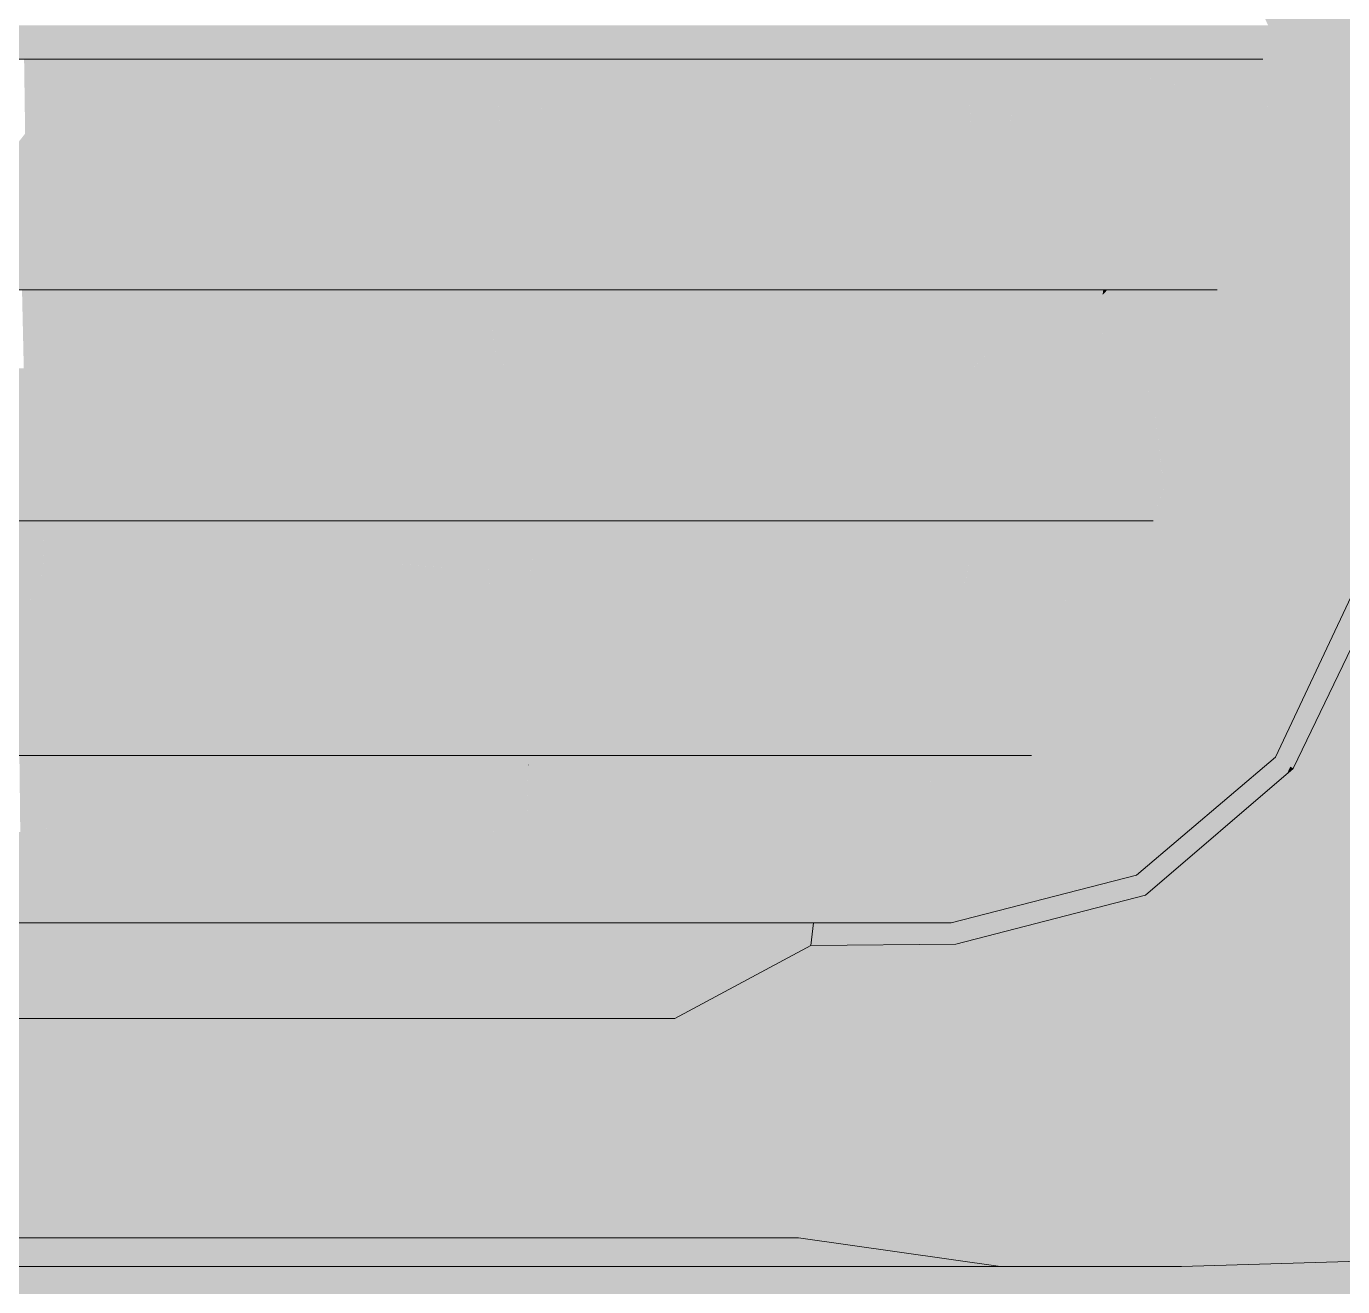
# Model space of a CAD drawing. Header units: millimetres. Extents: x 365175 to 2667127, y -330297 to -162108.
# Drawn here: x 1651208.9 to 1651566.6, y -326842.9 to -326500.4 of the extents above; entities that cross this region are included whole.
import ezdxf

# ---------------------------------------------------------------- set-up
doc = ezdxf.new("R2010")
doc.units = ezdxf.units.MM
doc.header["$MEASUREMENT"] = 0
doc.layers.add('Cars', color=7, linetype='Continuous')

# ---------------------------------------------------------------- blocks, each defined once
blk = doc.blocks.new('Élément de coupe_76_1', base_point=(1275690.65, -327096.82))
at = {"layer": 'Cars', "linetype": 'Continuous', "lineweight": 0, "true_color": 0x000000}
for points in [[(1651527.25, -326394.58), (1651543.63, -326409.05), (1651555.28, -326434.24), (1651553.77, -326443.41), (1651533.45, -326443.41), (1651542.29, -326491.28), (1651546.38, -326500.12), (1651545.22, -326507.14), (1651548.06, -326522.48), (1651565.8, -326388.18), (1651528.31, -326388.18)], [(1651562.05, -326522.48), (1651565.8, -326388.18), (1651548.06, -326522.48)], [(1651585.09, -326522.48), (1651579.85, -326388.18), (1651562.05, -326522.48)], [(1651562.05, -326522.48), (1651579.85, -326388.18), (1651565.8, -326388.18)], [(1651001.32, -326500.12), (1651001.41, -326500.63), (1651273.85, -326509.29), (1651273.85, -326500.12)], [(1651273.85, -326509.29), (1651001.41, -326500.63), (1651002.49, -326507.14), (1651002.79, -326509.29)], [(1651273.85, -326500.12), (1651273.85, -326509.29), (1651546.3, -326500.63), (1651546.38, -326500.12)], [(1651273.85, -326509.29), (1651544.92, -326509.29), (1651545.22, -326507.14), (1651546.3, -326500.63)], [(1651511.03, -326509.29), (1651510.42, -326513.71), (1651548.06, -326522.48), (1651545.22, -326507.14), (1651544.92, -326509.29)], [(1651209.49, -326509.29), (1651208.3, -326509.29), (1651208.58, -326529.53), (1651209.91, -326527.83)], [(1651209.49, -326509.29), (1651208.3, -326509.29), (1651208.54, -326526.83), (1651209.68, -326528.13), (1651209.91, -326527.83)], [(1651210.25, -326509.29), (1651209.49, -326509.29), (1651209.91, -326527.83), (1651210.51, -326522.64)], [(1651210.25, -326509.29), (1651209.49, -326509.29), (1651209.91, -326527.83), (1651210.51, -326522.64)], [(1651210.25, -326509.29), (1651210.51, -326522.64), (1651210.84, -326519.74), (1651210.61, -326509.29)], [(1651210.25, -326509.29), (1651210.51, -326522.64), (1651210.84, -326519.74), (1651210.61, -326509.29)], [(1651210.61, -326509.29), (1651210.84, -326519.74), (1651273.85, -326519.74), (1651273.85, -326509.29)], [(1651210.61, -326509.29), (1651210.84, -326519.74), (1651273.85, -326519.74), (1651273.85, -326509.29)], [(1651273.85, -326509.29), (1651273.85, -326519.74), (1651336.86, -326519.74), (1651337.1, -326509.29)], [(1651273.85, -326509.29), (1651273.85, -326519.74), (1651336.86, -326519.74), (1651337.1, -326509.29)], [(1651336.86, -326519.74), (1651337.2, -326522.64), (1651337.46, -326509.29), (1651337.1, -326509.29)], [(1651336.86, -326519.74), (1651337.2, -326522.64), (1651337.46, -326509.29), (1651337.1, -326509.29)], [(1651337.46, -326509.29), (1651337.2, -326522.64), (1651337.8, -326527.83), (1651338.22, -326509.29)], [(1651337.46, -326509.29), (1651337.2, -326522.64), (1651337.8, -326527.83), (1651338.22, -326509.29)], [(1651338.22, -326509.29), (1651337.8, -326527.83), (1651339.13, -326529.53), (1651339.4, -326509.29)], [(1651338.22, -326509.29), (1651337.8, -326527.83), (1651338.03, -326528.13), (1651339.16, -326526.83), (1651339.4, -326509.29)], [(1651339.4, -326509.29), (1651339.13, -326529.53), (1651340.89, -326531.78), (1651341.4, -326509.29)], [(1651339.4, -326509.29), (1651339.16, -326526.83), (1651341.05, -326524.66), (1651341.4, -326509.29)], [(1651340.89, -326531.78), (1651342.61, -326531.78), (1651342.86, -326509.29), (1651341.4, -326509.29)], [(1651341.05, -326524.66), (1651342.69, -326524.66), (1651342.86, -326509.29), (1651341.4, -326509.29)], [(1651342.86, -326509.29), (1651342.61, -326531.78), (1651344.82, -326531.78), (1651345.33, -326509.29)], [(1651342.86, -326509.29), (1651342.69, -326524.66), (1651344.99, -326524.66), (1651345.33, -326509.29)], [(1651345.33, -326509.29), (1651344.82, -326531.78), (1651346.23, -326530.08), (1651346.52, -326509.29)], [(1651345.33, -326509.29), (1651344.99, -326524.66), (1651346.29, -326526.23), (1651346.52, -326509.29)], [(1651346.23, -326530.08), (1651348.1, -326527.83), (1651348.52, -326509.29), (1651346.52, -326509.29)], [(1651346.29, -326526.23), (1651347.85, -326528.13), (1651348.1, -326527.83), (1651348.52, -326509.29), (1651346.52, -326509.29)], [(1651348.1, -326527.83), (1651348.68, -326524.19), (1651348.97, -326509.29), (1651348.52, -326509.29)], [(1651348.1, -326527.83), (1651348.68, -326524.19), (1651348.97, -326509.29), (1651348.52, -326509.29)], [(1651348.97, -326509.29), (1651348.68, -326524.19), (1651349.4, -326519.74), (1651349.63, -326509.29)], [(1651348.97, -326509.29), (1651348.68, -326524.19), (1651349.4, -326519.74), (1651349.63, -326509.29)], [(1651349.63, -326509.29), (1651349.4, -326519.74), (1651431.33, -326519.74), (1651439.46, -326509.29)], [(1651349.63, -326509.29), (1651349.4, -326519.74), (1651431.33, -326519.74), (1651439.46, -326509.29)], [(1651439.46, -326509.29), (1651431.33, -326519.74), (1651465.23, -326519.74), (1651466.25, -326509.29)], [(1651439.46, -326509.29), (1651431.33, -326519.74), (1651465.23, -326519.74), (1651466.25, -326509.29)], [(1651466.25, -326509.29), (1651465.23, -326519.74), (1651465.35, -326522.64), (1651466.6, -326509.29)], [(1651466.25, -326509.29), (1651465.23, -326519.74), (1651465.35, -326522.64), (1651466.6, -326509.29)], [(1651465.35, -326522.64), (1651465.56, -326527.83), (1651467.36, -326509.29), (1651466.6, -326509.29)], [(1651465.35, -326522.64), (1651465.56, -326527.83), (1651467.36, -326509.29), (1651466.6, -326509.29)], [(1651467.36, -326509.29), (1651465.56, -326527.83), (1651466.76, -326529.53), (1651468.55, -326509.29)], [(1651465.56, -326527.83), (1651465.77, -326528.13), (1651467, -326526.83), (1651468.55, -326509.29), (1651467.36, -326509.29)], [(1651468.55, -326509.29), (1651466.76, -326529.53), (1651468.36, -326531.78), (1651470.55, -326509.29)], [(1651467, -326526.83), (1651469.05, -326524.66), (1651470.55, -326509.29), (1651468.55, -326509.29)], [(1651470.55, -326509.29), (1651468.36, -326531.78), (1651470.07, -326531.78), (1651472.01, -326509.29)], [(1651469.05, -326524.66), (1651470.68, -326524.66), (1651472.01, -326509.29), (1651470.55, -326509.29)], [(1651470.07, -326531.78), (1651472.29, -326531.78), (1651474.48, -326509.29), (1651472.01, -326509.29)], [(1651470.68, -326524.66), (1651472.98, -326524.66), (1651474.48, -326509.29), (1651472.01, -326509.29)], [(1651472.29, -326531.78), (1651473.83, -326530.08), (1651475.66, -326509.29), (1651474.48, -326509.29)], [(1651472.98, -326524.66), (1651474.17, -326526.23), (1651475.66, -326509.29), (1651474.48, -326509.29)], [(1651473.83, -326530.08), (1651475.86, -326527.83), (1651477.66, -326509.29), (1651475.66, -326509.29)], [(1651474.17, -326526.23), (1651475.59, -326528.13), (1651475.86, -326527.83), (1651477.66, -326509.29), (1651475.66, -326509.29)], [(1651475.86, -326527.83), (1651476.71, -326524.19), (1651478.11, -326509.29), (1651477.66, -326509.29)], [(1651475.86, -326527.83), (1651476.71, -326524.19), (1651478.11, -326509.29), (1651477.66, -326509.29)], [(1651476.71, -326524.19), (1651477.76, -326519.74), (1651478.78, -326509.29), (1651478.11, -326509.29)], [(1651476.71, -326524.19), (1651477.76, -326519.74), (1651478.78, -326509.29), (1651478.11, -326509.29)], [(1651478.78, -326509.29), (1651477.76, -326519.74), (1651509.5, -326519.74), (1651510.42, -326513.71), (1651511.03, -326509.29)], [(1651478.78, -326509.29), (1651477.76, -326519.74), (1651509.5, -326519.74), (1651510.42, -326513.71), (1651511.03, -326509.29)], [(1651511.03, -326509.29), (1651510.42, -326513.71), (1651531.75, -326518.68), (1651544.92, -326509.29)], [(1651510.41, -326513.71), (1651509.5, -326519.74), (1651528.38, -326537.66), (1651530.23, -326541.94), (1651548.06, -326522.48)], [(1651510.41, -326513.71), (1651509.5, -326519.74), (1651518.34, -326528.13), (1651531.75, -326518.68)], [(1651082.48, -326519.74), (1651082.31, -326523.81), (1651273.85, -326537.66), (1651273.85, -326519.74), (1651210.84, -326519.74), (1651209.91, -326527.83), (1651206.82, -326531.78), (1651202.88, -326531.78), (1651199.61, -326527.83), (1651198.31, -326519.74), (1651116.38, -326519.74)], [(1651209.91, -326527.83), (1651209.68, -326528.13), (1651273.85, -326528.13), (1651273.85, -326519.74), (1651210.84, -326519.74)], [(1651336.86, -326519.74), (1651273.85, -326519.74), (1651273.85, -326537.66), (1651465.39, -326523.81), (1651465.23, -326519.74), (1651431.33, -326519.74), (1651349.4, -326519.74), (1651348.1, -326527.83), (1651344.82, -326531.78), (1651340.89, -326531.78), (1651337.8, -326527.83)], [(1651273.85, -326528.13), (1651338.03, -326528.13), (1651337.8, -326527.83), (1651336.86, -326519.74), (1651273.85, -326519.74)], [(1651348.1, -326527.83), (1651347.85, -326528.13), (1651405.66, -326528.13), (1651465.39, -326523.81), (1651465.23, -326519.74), (1651431.33, -326519.74), (1651349.4, -326519.74)], [(1651477.76, -326519.74), (1651477, -326522.97), (1651510.37, -326520.56), (1651509.5, -326519.74)], [(1651477.76, -326519.74), (1651477, -326522.97), (1651510.37, -326520.56), (1651509.5, -326519.74)], [(1651037.34, -326520.56), (1651019.33, -326537.66), (1651273.85, -326537.66), (1651082.31, -326523.81), (1651082.15, -326527.83), (1651079.35, -326531.78), (1651075.42, -326531.78), (1651071.85, -326527.83), (1651070.71, -326522.97)], [(1651465.39, -326523.81), (1651273.85, -326537.66), (1651528.38, -326537.66), (1651510.37, -326520.56), (1651477, -326522.97), (1651475.86, -326527.83), (1651472.29, -326531.78), (1651468.36, -326531.78), (1651465.56, -326527.83)], [(1651475.59, -326528.13), (1651518.34, -326528.13), (1651510.37, -326520.56), (1651477, -326522.97), (1651475.86, -326527.83)], [(1651499.43, -326580.67), (1651533.29, -326590.6), (1651548.06, -326522.48), (1651530.23, -326541.94), (1651534.99, -326562.85), (1651532.54, -326572.02), (1651502.66, -326572.02), (1651501.36, -326573.44)], [(1651547.79, -326591.27), (1651548.06, -326522.48), (1651533.29, -326590.6)], [(1651562.05, -326522.48), (1651548.06, -326522.48), (1651547.79, -326591.27)], [(1651571.66, -326592.39), (1651562.05, -326522.48), (1651547.79, -326591.27)], [(1651562.05, -326522.48), (1651571.66, -326592.39), (1651585.09, -326522.48)], [(1651405.66, -326528.13), (1651465.77, -326528.13), (1651465.56, -326527.83), (1651465.39, -326523.81)], [(1651013.27, -326560.41), (1651012.72, -326562.85), (1651273.85, -326562.85), (1651273.85, -326537.66)], [(1651013.27, -326560.41), (1651273.85, -326537.66), (1651019.33, -326537.66), (1651017.48, -326541.94)], [(1651528.38, -326537.66), (1651273.85, -326537.66), (1651534.44, -326560.41), (1651530.23, -326541.94)], [(1651273.85, -326537.66), (1651273.85, -326562.85), (1651534.99, -326562.85), (1651534.44, -326560.41)], [(1651012.72, -326562.85), (1651012.95, -326563.72), (1651273.85, -326572.02), (1651273.85, -326562.85)], [(1651273.85, -326572.02), (1651012.95, -326563.72), (1651015.17, -326572.02)], [(1651273.85, -326562.85), (1651273.85, -326572.02), (1651534.76, -326563.72), (1651534.99, -326562.85)], [(1651534.76, -326563.72), (1651273.85, -326572.02), (1651532.54, -326572.02)], [(1651207.73, -326572.02), (1651208.21, -326593.34), (1651209.43, -326591.79), (1651209.16, -326572.02)], [(1651209.16, -326572.02), (1651207.73, -326572.02), (1651208.12, -326589.21), (1651209.41, -326590.7)], [(1651210.91, -326572.02), (1651209.16, -326572.02), (1651209.43, -326591.79), (1651211.3, -326589.39)], [(1651210.91, -326572.02), (1651209.16, -326572.02), (1651209.41, -326590.7), (1651209.87, -326591.22), (1651211.3, -326589.39)], [(1651210.91, -326572.02), (1651211.3, -326589.39), (1651211.72, -326585.78), (1651211.46, -326572.02)], [(1651210.91, -326572.02), (1651211.3, -326589.39), (1651211.72, -326585.78), (1651211.46, -326572.02)], [(1651212.03, -326572.02), (1651211.46, -326572.02), (1651211.72, -326585.78), (1651212.24, -326581.3)], [(1651212.03, -326572.02), (1651211.46, -326572.02), (1651211.72, -326585.78), (1651212.24, -326581.3)], [(1651273.85, -326572.02), (1651212.03, -326572.02), (1651212.24, -326581.3), (1651273.85, -326581.31)], [(1651273.85, -326572.02), (1651212.03, -326572.02), (1651212.24, -326581.3), (1651273.85, -326581.31)], [(1651335.68, -326572.02), (1651273.85, -326572.02), (1651273.85, -326581.3), (1651335.47, -326581.3)], [(1651335.68, -326572.02), (1651273.85, -326572.02), (1651273.85, -326581.3), (1651335.47, -326581.3)], [(1651335.47, -326581.3), (1651335.99, -326585.77), (1651336.25, -326572.02), (1651335.68, -326572.02)], [(1651335.47, -326581.3), (1651335.99, -326585.77), (1651336.25, -326572.02), (1651335.68, -326572.02)], [(1651336.25, -326572.02), (1651335.99, -326585.77), (1651336.4, -326589.39), (1651336.8, -326572.02)], [(1651336.25, -326572.02), (1651335.99, -326585.77), (1651336.4, -326589.39), (1651336.8, -326572.02)], [(1651336.8, -326572.02), (1651336.4, -326589.39), (1651338.28, -326591.78), (1651338.55, -326572.02)], [(1651336.8, -326572.02), (1651336.4, -326589.39), (1651337.84, -326591.22), (1651338.29, -326590.7), (1651338.55, -326572.02)], [(1651338.55, -326572.02), (1651338.28, -326591.78), (1651339.5, -326593.34), (1651339.98, -326572.02)], [(1651338.29, -326590.7), (1651339.59, -326589.21), (1651339.98, -326572.02), (1651338.55, -326572.02)], [(1651339.5, -326593.34), (1651341.9, -326593.34), (1651342.14, -326572.02), (1651339.98, -326572.02)], [(1651339.59, -326589.21), (1651341.94, -326589.21), (1651342.14, -326572.02), (1651339.98, -326572.02)], [(1651341.9, -326593.34), (1651343.43, -326593.34), (1651343.91, -326572.02), (1651342.14, -326572.02)], [(1651341.94, -326589.21), (1651343.52, -326589.21), (1651343.91, -326572.02), (1651342.14, -326572.02)], [(1651343.43, -326593.34), (1651345.4, -326590.96), (1651345.66, -326572.02), (1651343.91, -326572.02)], [(1651343.52, -326589.21), (1651345.19, -326591.22), (1651345.4, -326590.96), (1651345.66, -326572.02), (1651343.91, -326572.02)], [(1651345.66, -326572.02), (1651345.4, -326590.96), (1651346.7, -326589.39), (1651347.1, -326572.02)], [(1651345.66, -326572.02), (1651345.4, -326590.96), (1651346.7, -326589.39), (1651347.1, -326572.02)], [(1651346.7, -326589.39), (1651347.53, -326584.25), (1651347.76, -326572.02), (1651347.1, -326572.02)], [(1651346.7, -326589.39), (1651347.53, -326584.25), (1651347.76, -326572.02), (1651347.1, -326572.02)], [(1651347.53, -326584.25), (1651348, -326581.3), (1651348.21, -326572.02), (1651347.76, -326572.02)], [(1651347.53, -326584.25), (1651348, -326581.3), (1651348.21, -326572.02), (1651347.76, -326572.02)], [(1651348.21, -326572.02), (1651348, -326581.3), (1651383.38, -326581.3), (1651390.6, -326572.02)], [(1651348.21, -326572.02), (1651348, -326581.3), (1651383.38, -326581.3), (1651390.6, -326572.02)], [(1651383.38, -326581.3), (1651459.23, -326581.3), (1651460.13, -326572.02), (1651390.6, -326572.02)], [(1651383.38, -326581.3), (1651459.23, -326581.3), (1651460.13, -326572.02), (1651390.6, -326572.02)], [(1651460.13, -326572.02), (1651459.23, -326581.3), (1651459.41, -326585.77), (1651460.71, -326572.02)], [(1651460.13, -326572.02), (1651459.23, -326581.3), (1651459.41, -326585.77), (1651460.71, -326572.02)], [(1651460.71, -326572.02), (1651459.41, -326585.77), (1651459.56, -326589.39), (1651461.25, -326572.02)], [(1651460.71, -326572.02), (1651459.41, -326585.77), (1651459.56, -326589.39), (1651461.25, -326572.02)], [(1651461.25, -326572.02), (1651459.56, -326589.39), (1651461.26, -326591.78), (1651463, -326572.02)], [(1651461.25, -326572.02), (1651459.56, -326589.39), (1651460.86, -326591.22), (1651461.35, -326590.7), (1651463, -326572.02)], [(1651461.26, -326591.78), (1651462.36, -326593.34), (1651464.43, -326572.02), (1651463, -326572.02)], [(1651463, -326572.02), (1651461.35, -326590.7), (1651462.76, -326589.21), (1651464.43, -326572.02)], [(1651462.36, -326593.34), (1651464.76, -326593.34), (1651466.6, -326572.02), (1651464.43, -326572.02)], [(1651464.43, -326572.02), (1651462.76, -326589.21), (1651465.11, -326589.21), (1651466.6, -326572.02)], [(1651466.6, -326572.02), (1651464.76, -326593.34), (1651466.29, -326593.34), (1651468.37, -326572.02)], [(1651466.6, -326572.02), (1651465.11, -326589.21), (1651466.69, -326589.21), (1651468.37, -326572.02)], [(1651468.37, -326572.02), (1651466.29, -326593.34), (1651468.44, -326590.95), (1651470.12, -326572.02)], [(1651466.69, -326589.21), (1651468.2, -326591.22), (1651468.44, -326590.95), (1651470.12, -326572.02), (1651468.37, -326572.02)], [(1651470.12, -326572.02), (1651468.44, -326590.95), (1651469.86, -326589.39), (1651471.55, -326572.02)], [(1651470.12, -326572.02), (1651468.44, -326590.95), (1651469.86, -326589.39), (1651471.55, -326572.02)], [(1651471.55, -326572.02), (1651469.86, -326589.39), (1651471.07, -326584.25), (1651472.22, -326572.02)], [(1651471.55, -326572.02), (1651469.86, -326589.39), (1651471.07, -326584.25), (1651472.22, -326572.02)], [(1651471.07, -326584.25), (1651471.76, -326581.3), (1651472.67, -326572.02), (1651472.22, -326572.02)], [(1651471.07, -326584.25), (1651471.76, -326581.3), (1651472.67, -326572.02), (1651472.22, -326572.02)], [(1651471.76, -326581.3), (1651499.3, -326581.29), (1651499.43, -326580.67), (1651501.36, -326573.44), (1651501.58, -326572.02), (1651472.67, -326572.02)], [(1651471.76, -326581.3), (1651499.3, -326581.29), (1651499.43, -326580.67), (1651501.36, -326573.44), (1651501.58, -326572.02), (1651472.67, -326572.02)], [(1651499.43, -326580.67), (1651514.85, -326585.19), (1651532.54, -326572.02), (1651502.66, -326572.02), (1651501.36, -326573.44)], [(1651501.58, -326572.02), (1651501.36, -326573.44), (1651502.66, -326572.02)], [(1651501.58, -326572.02), (1651501.36, -326573.44), (1651502.66, -326572.02)], [(1651033.17, -326600.36), (1651033.17, -326600.38), (1651273.85, -326600.38), (1651088.25, -326586.96), (1651088.15, -326589.39), (1651086.45, -326591.78), (1651085.35, -326593.34), (1651081.42, -326593.34), (1651077.85, -326589.39), (1651077.08, -326586.15), (1651046.3, -326583.92), (1651043, -326588.06)], [(1651088.48, -326581.3), (1651088.25, -326586.96), (1651273.85, -326600.38), (1651273.85, -326581.31), (1651212.24, -326581.3), (1651211.3, -326589.39), (1651208.21, -326593.34), (1651204.28, -326593.34), (1651201, -326589.39), (1651199.7, -326581.3), (1651164.33, -326581.3)], [(1651211.3, -326589.39), (1651209.87, -326591.22), (1651273.85, -326591.22), (1651273.85, -326581.31), (1651212.24, -326581.3)], [(1651273.85, -326581.3), (1651273.85, -326600.38), (1651459.46, -326586.96), (1651459.23, -326581.3), (1651383.38, -326581.3), (1651348, -326581.3), (1651346.7, -326589.39), (1651343.43, -326593.34), (1651339.5, -326593.34), (1651336.4, -326589.39), (1651335.47, -326581.3)], [(1651273.85, -326581.3), (1651273.85, -326591.22), (1651337.84, -326591.22), (1651336.4, -326589.39), (1651335.47, -326581.3)], [(1651273.85, -326600.38), (1651467.27, -326600.38), (1651514.54, -326600.37), (1651501.4, -326583.92), (1651470.62, -326586.15), (1651469.86, -326589.39), (1651466.29, -326593.34), (1651462.36, -326593.34), (1651459.56, -326589.39), (1651459.46, -326586.96)], [(1651346.7, -326589.39), (1651345.19, -326591.22), (1651400.45, -326591.22), (1651459.46, -326586.96), (1651459.23, -326581.3), (1651383.38, -326581.3), (1651348, -326581.3)], [(1651400.45, -326591.22), (1651460.86, -326591.22), (1651462.36, -326593.34), (1651466.29, -326593.34), (1651468.21, -326591.22), (1651507.23, -326591.22), (1651501.4, -326583.92), (1651470.62, -326586.15), (1651469.86, -326589.39), (1651466.29, -326593.34), (1651462.36, -326593.34), (1651459.56, -326589.39), (1651459.46, -326586.96)], [(1651471.76, -326581.3), (1651470.62, -326586.15), (1651501.4, -326583.92), (1651499.3, -326581.29)], [(1651471.76, -326581.3), (1651470.62, -326586.15), (1651501.4, -326583.92), (1651499.3, -326581.29)], [(1651499.3, -326581.29), (1651514.54, -326600.37), (1651515.34, -326603.22), (1651533.29, -326590.6), (1651499.43, -326580.67)], [(1651499.3, -326581.29), (1651507.23, -326591.22), (1651514.85, -326585.19), (1651499.43, -326580.67)], [(1651507.81, -326634.74), (1651517.75, -326640.08), (1651533.29, -326590.6), (1651515.34, -326603.22), (1651518.05, -326625.56), (1651515.11, -326634.74)], [(1651531.79, -326644.27), (1651533.29, -326590.6), (1651517.75, -326640.08)], [(1651547.79, -326591.27), (1651533.29, -326590.6), (1651531.79, -326644.27)], [(1651531.79, -326644.27), (1651554.89, -326651.16), (1651547.79, -326591.27)], [(1651554.89, -326651.16), (1651571.66, -326592.39), (1651547.79, -326591.27)], [(1651554.89, -326651.16), (1651568.92, -326655.34), (1651571.66, -326592.39)], [(1651030.13, -326621.65), (1651029.66, -326625.56), (1651273.85, -326625.56), (1651273.85, -326600.38)], [(1651032.37, -326603.22), (1651030.13, -326621.65), (1651273.85, -326600.38), (1651033.17, -326600.38)], [(1651514.54, -326600.37), (1651273.85, -326600.38), (1651517.57, -326621.65), (1651515.34, -326603.22)], [(1651273.88, -326600.37), (1651273.85, -326600.38), (1651467.27, -326600.38)], [(1651273.85, -326600.38), (1651273.85, -326625.56), (1651518.05, -326625.56), (1651517.57, -326621.65)], [(1651029.66, -326625.56), (1651030.11, -326626.98), (1651273.85, -326634.74), (1651273.85, -326625.56)], [(1651273.85, -326634.74), (1651030.11, -326626.98), (1651032.59, -326634.74)], [(1651273.85, -326625.56), (1651273.85, -326634.74), (1651517.59, -326626.98), (1651518.05, -326625.56)], [(1651517.59, -326626.98), (1651273.85, -326634.74), (1651515.11, -326634.74)], [(1651209.15, -326634.74), (1651206.29, -326634.74), (1651206.54, -326656.74), (1651209.65, -326656.74)], [(1651206.29, -326634.74), (1651206.5, -326653.02), (1651209.56, -326653.02), (1651209.15, -326634.74)], [(1651210.02, -326634.74), (1651209.15, -326634.74), (1651209.65, -326656.74), (1651210.3, -326655.9)], [(1651210.02, -326634.74), (1651209.15, -326634.74), (1651209.56, -326653.02), (1651210.28, -326653.84)], [(1651210.02, -326634.74), (1651210.3, -326655.9), (1651212.74, -326652.79), (1651212.33, -326634.74)], [(1651210.02, -326634.74), (1651210.28, -326653.84), (1651211.14, -326654.83), (1651212.74, -326652.79), (1651212.33, -326634.74)], [(1651212.33, -326634.74), (1651212.74, -326652.79), (1651212.97, -326650.79), (1651212.66, -326634.74)], [(1651212.33, -326634.74), (1651212.74, -326652.79), (1651212.97, -326650.79), (1651212.66, -326634.74)], [(1651212.66, -326634.74), (1651212.97, -326650.79), (1651213.67, -326644.7), (1651213.45, -326634.74)], [(1651212.66, -326634.74), (1651212.97, -326650.79), (1651213.67, -326644.7), (1651213.45, -326634.74)], [(1651213.45, -326634.74), (1651213.67, -326644.65), (1651213.71, -326644.7), (1651273.85, -326644.7), (1651273.85, -326634.74)], [(1651213.45, -326634.74), (1651213.67, -326644.65), (1651213.71, -326644.7), (1651273.85, -326644.7), (1651273.85, -326634.74)], [(1651273.85, -326634.74), (1651273.85, -326644.7), (1651289.92, -326644.7), (1651289.95, -326644.7), (1651333.99, -326644.7), (1651334.04, -326644.64), (1651334.26, -326634.74)], [(1651273.85, -326634.74), (1651273.85, -326644.7), (1651289.92, -326644.7), (1651289.95, -326644.7), (1651333.99, -326644.7), (1651334.04, -326644.64), (1651334.26, -326634.74)], [(1651334.26, -326634.74), (1651334.03, -326644.7), (1651334.74, -326650.79), (1651335.05, -326634.74)], [(1651334.26, -326634.74), (1651334.03, -326644.7), (1651334.74, -326650.79), (1651335.05, -326634.74)], [(1651334.74, -326650.79), (1651334.97, -326652.79), (1651335.38, -326634.74), (1651335.05, -326634.74)], [(1651334.74, -326650.79), (1651334.97, -326652.79), (1651335.38, -326634.74), (1651335.05, -326634.74)], [(1651334.97, -326652.79), (1651337.4, -326655.9), (1651337.69, -326634.74), (1651335.38, -326634.74)], [(1651334.97, -326652.79), (1651336.57, -326654.83), (1651337.43, -326653.84), (1651337.69, -326634.74), (1651335.38, -326634.74)], [(1651337.4, -326655.9), (1651338.06, -326656.74), (1651338.56, -326634.74), (1651337.69, -326634.74)], [(1651337.43, -326653.84), (1651338.15, -326653.02), (1651338.56, -326634.74), (1651337.69, -326634.74)], [(1651338.06, -326656.74), (1651341.17, -326656.74), (1651341.42, -326634.74), (1651338.56, -326634.74)], [(1651338.56, -326634.74), (1651338.15, -326653.02), (1651341.21, -326653.02), (1651341.42, -326634.74)], [(1651341.17, -326656.74), (1651341.99, -326656.74), (1651342.49, -326634.74), (1651341.42, -326634.74)], [(1651341.21, -326653.02), (1651342.08, -326653.02), (1651342.49, -326634.74), (1651341.42, -326634.74)], [(1651342.49, -326634.74), (1651341.99, -326656.74), (1651344.55, -326653.66), (1651344.81, -326634.74)], [(1651342.08, -326653.02), (1651343.57, -326654.83), (1651344.55, -326653.66), (1651344.81, -326634.74), (1651342.49, -326634.74)], [(1651344.55, -326653.66), (1651345.27, -326652.79), (1651345.68, -326634.74), (1651344.81, -326634.74)], [(1651344.55, -326653.66), (1651345.27, -326652.79), (1651345.68, -326634.74), (1651344.81, -326634.74)], [(1651345.68, -326634.74), (1651345.27, -326652.79), (1651346.34, -326646.11), (1651346.56, -326634.74)], [(1651345.68, -326634.74), (1651345.27, -326652.79), (1651346.34, -326646.11), (1651346.56, -326634.74)], [(1651346.34, -326646.11), (1651346.57, -326644.7), (1651346.79, -326634.74), (1651346.56, -326634.74)], [(1651346.34, -326646.11), (1651346.57, -326644.7), (1651346.79, -326634.74), (1651346.56, -326634.74)], [(1651346.57, -326644.7), (1651453.05, -326644.7), (1651454.02, -326634.74), (1651346.79, -326634.74)], [(1651346.57, -326644.7), (1651453.05, -326644.7), (1651454.02, -326634.74), (1651346.79, -326634.74)], [(1651453.05, -326644.7), (1651453.3, -326650.79), (1651454.81, -326634.74), (1651454.02, -326634.74)], [(1651453.05, -326644.7), (1651453.3, -326650.79), (1651454.81, -326634.74), (1651454.02, -326634.74)], [(1651453.3, -326650.79), (1651453.38, -326652.79), (1651455.14, -326634.74), (1651454.81, -326634.74)], [(1651453.3, -326650.79), (1651453.38, -326652.79), (1651455.14, -326634.74), (1651454.81, -326634.74)], [(1651455.14, -326634.74), (1651453.38, -326652.79), (1651455.58, -326655.9), (1651457.46, -326634.74)], [(1651455.14, -326634.74), (1651453.38, -326652.79), (1651454.83, -326654.83), (1651455.77, -326653.84), (1651457.46, -326634.74)], [(1651455.58, -326655.9), (1651456.18, -326656.74), (1651458.32, -326634.74), (1651457.46, -326634.74)], [(1651455.77, -326653.84), (1651456.54, -326653.02), (1651458.32, -326634.74), (1651457.46, -326634.74)], [(1651456.18, -326656.74), (1651459.29, -326656.74), (1651461.18, -326634.74), (1651458.32, -326634.74)], [(1651456.54, -326653.02), (1651459.61, -326653.02), (1651461.18, -326634.74), (1651458.32, -326634.74)], [(1651459.29, -326656.74), (1651460.11, -326656.74), (1651462.26, -326634.74), (1651461.18, -326634.74)], [(1651459.61, -326653.02), (1651460.48, -326653.02), (1651462.26, -326634.74), (1651461.18, -326634.74)], [(1651460.11, -326656.74), (1651462.9, -326653.66), (1651464.57, -326634.74), (1651462.26, -326634.74)], [(1651460.48, -326653.02), (1651461.84, -326654.83), (1651462.9, -326653.66), (1651464.57, -326634.74), (1651462.26, -326634.74)], [(1651464.57, -326634.74), (1651462.9, -326653.66), (1651463.68, -326652.79), (1651465.44, -326634.74)], [(1651464.57, -326634.74), (1651462.9, -326653.66), (1651463.68, -326652.79), (1651465.44, -326634.74)], [(1651463.68, -326652.79), (1651465.25, -326646.11), (1651466.32, -326634.74), (1651465.44, -326634.74)], [(1651463.68, -326652.79), (1651465.25, -326646.11), (1651466.32, -326634.74), (1651465.44, -326634.74)], [(1651465.25, -326646.11), (1651465.59, -326644.69), (1651466.56, -326634.74), (1651466.32, -326634.74)], [(1651465.25, -326646.11), (1651465.59, -326644.69), (1651466.56, -326634.74), (1651466.32, -326634.74)], [(1651466.56, -326634.74), (1651465.59, -326644.69), (1651484.83, -326644.69), (1651487.3, -326634.74)], [(1651466.56, -326634.74), (1651465.59, -326644.69), (1651484.83, -326644.69), (1651487.3, -326634.74)], [(1651484.83, -326644.69), (1651489.28, -326651.73), (1651517.75, -326640.08), (1651507.81, -326634.74), (1651487.3, -326634.74)], [(1651487.3, -326634.74), (1651484.83, -326644.69), (1651489.28, -326651.73), (1651500.1, -326647.3), (1651512.14, -326637.06), (1651507.81, -326634.74)], [(1651507.81, -326634.74), (1651512.14, -326637.06), (1651515.11, -326634.74)], [(1651517.75, -326640.08), (1651489.28, -326651.73), (1651494.56, -326664.16), (1651494.56, -326666.19), (1651505.01, -326672.76)], [(1651516.9, -326679.96), (1651517.75, -326640.08), (1651505.01, -326672.76)], [(1651531.79, -326644.27), (1651517.75, -326640.08), (1651516.9, -326679.96)], [(1651053.88, -326662.42), (1651053.15, -326664.16), (1651273.85, -326664.16), (1651273.85, -326644.7), (1651257.79, -326644.7), (1651213.23, -326648.57), (1651212.74, -326652.79), (1651209.65, -326656.74), (1651205.71, -326656.74), (1651202.44, -326652.79), (1651201.92, -326649.55)], [(1651212.74, -326652.79), (1651211.14, -326654.83), (1651273.85, -326654.83), (1651273.85, -326644.7), (1651257.79, -326644.7), (1651213.23, -326648.57)], [(1651213.67, -326644.7), (1651213.23, -326648.57), (1651257.79, -326644.7)], [(1651213.67, -326644.7), (1651213.23, -326648.57), (1651257.79, -326644.7)], [(1651213.67, -326644.64), (1651213.67, -326644.7), (1651213.71, -326644.7)], [(1651213.67, -326644.64), (1651213.67, -326644.7), (1651213.71, -326644.7)], [(1651273.85, -326644.7), (1651273.85, -326664.16), (1651494.56, -326664.16), (1651493.82, -326662.42), (1651345.79, -326649.55), (1651345.27, -326652.79), (1651341.99, -326656.74), (1651338.06, -326656.74), (1651334.97, -326652.79), (1651334.48, -326648.57), (1651289.92, -326644.7)], [(1651273.85, -326644.7), (1651273.85, -326654.83), (1651336.57, -326654.83), (1651334.97, -326652.79), (1651334.48, -326648.57), (1651289.92, -326644.7)], [(1651334.03, -326644.7), (1651289.95, -326644.7), (1651334.48, -326648.57)], [(1651334.03, -326644.7), (1651289.95, -326644.7), (1651334.48, -326648.57)], [(1651334.04, -326644.64), (1651333.99, -326644.7), (1651334.03, -326644.7)], [(1651334.04, -326644.64), (1651333.99, -326644.7), (1651334.03, -326644.7)], [(1651345.79, -326649.55), (1651493.82, -326662.42), (1651489.28, -326651.73), (1651484.83, -326644.69), (1651465.59, -326644.69), (1651463.68, -326652.79), (1651460.11, -326656.74), (1651456.18, -326656.74), (1651453.38, -326652.79), (1651453.05, -326644.7), (1651351.97, -326644.7), (1651346.57, -326644.7)], [(1651345.79, -326649.55), (1651406.53, -326654.83), (1651454.83, -326654.83), (1651453.38, -326652.79), (1651453.05, -326644.7), (1651351.97, -326644.7), (1651346.57, -326644.7)], [(1651461.84, -326654.83), (1651490.6, -326654.83), (1651489.28, -326651.73), (1651484.83, -326644.69), (1651465.59, -326644.69), (1651463.68, -326652.79)], [(1651516.9, -326679.96), (1651536.47, -326691.8), (1651531.79, -326644.27)], [(1651554.89, -326651.16), (1651531.79, -326644.27), (1651536.47, -326691.8)], [(1651490.6, -326654.83), (1651500.1, -326647.3), (1651489.28, -326651.73)], [(1651343.57, -326654.83), (1651406.53, -326654.83), (1651345.79, -326649.55), (1651345.27, -326652.79)], [(1651536.47, -326691.8), (1651548.37, -326698.99), (1651554.89, -326651.16)], [(1651548.37, -326698.99), (1651568.92, -326655.34), (1651554.89, -326651.16)], [(1651574.02, -326658.91), (1651568.92, -326655.34), (1651548.37, -326698.99)], [(1651553.17, -326702.05), (1651574.02, -326658.91), (1651548.37, -326698.99)], [(1651567.71, -326669.9), (1651552.41, -326701.57), (1651553.17, -326702.05), (1651574.02, -326658.91), (1651570.18, -326664.9), (1651570.67, -326664.74)], [(1651570.26, -326698.99), (1651574.02, -326658.91), (1651553.17, -326702.05)], [(1651053.15, -326664.16), (1651053.15, -326666.19), (1651057.69, -326686.85), (1651273.85, -326664.16)], [(1651273.85, -326664.16), (1651057.69, -326686.85), (1651058.24, -326689.35), (1651273.85, -326689.35)], [(1651494.56, -326664.16), (1651273.85, -326664.16), (1651490.02, -326686.85), (1651494.56, -326666.19)], [(1651273.85, -326664.16), (1651273.85, -326689.35), (1651489.47, -326689.35), (1651490.02, -326686.85)], [(1651489.47, -326689.35), (1651486.54, -326693.69), (1651487.66, -326698.99), (1651505.01, -326672.76), (1651494.56, -326666.19)], [(1651493.97, -326707.8), (1651505.01, -326672.76), (1651487.66, -326698.99)], [(1651493.97, -326707.8), (1651516.9, -326679.96), (1651505.01, -326672.76)], [(1651504.35, -326722.3), (1651516.9, -326679.96), (1651493.97, -326707.8)], [(1651504.35, -326722.3), (1651536.47, -326691.8), (1651516.9, -326679.96)], [(1651273.85, -326689.35), (1651058.24, -326689.35), (1651061.17, -326693.69), (1651062.66, -326696.91), (1651063.54, -326697.39)], [(1651063.54, -326697.39), (1651065.61, -326698.52), (1651273.85, -326698.52), (1651273.85, -326689.35)], [(1651489.47, -326689.35), (1651273.85, -326689.35), (1651484.17, -326697.39), (1651485.04, -326696.91), (1651486.54, -326693.69)], [(1651484.17, -326697.39), (1651273.85, -326689.35), (1651273.85, -326698.52), (1651482.09, -326698.52)], [(1651487.66, -326698.99), (1651486.54, -326693.69), (1651485.04, -326696.91)], [(1651510.65, -326731.1), (1651536.47, -326691.8), (1651504.35, -326722.3)], [(1651510.65, -326731.1), (1651548.37, -326698.99), (1651536.47, -326691.8)], [(1651207.02, -326698.52), (1651207.26, -326719.37), (1651211.06, -326719.39), (1651210.59, -326698.52)], [(1651210.59, -326698.52), (1651207.02, -326698.52), (1651207.24, -326717.17), (1651211.01, -326717.17)], [(1651210.89, -326698.52), (1651210.59, -326698.52), (1651211.06, -326719.39), (1651211.17, -326719.36)], [(1651210.59, -326698.52), (1651211.01, -326717.17), (1651211.14, -326717.32), (1651210.89, -326698.52)], [(1651210.89, -326698.52), (1651211.17, -326719.36), (1651214.23, -326718.65), (1651213.77, -326698.52)], [(1651210.89, -326698.52), (1651211.14, -326717.32), (1651212.62, -326719.02), (1651214.23, -326718.65), (1651213.77, -326698.52)], [(1651213.77, -326698.52), (1651214.23, -326718.65), (1651214.27, -326718.59), (1651213.89, -326698.52)], [(1651213.77, -326698.52), (1651214.23, -326718.65), (1651214.27, -326718.59), (1651213.89, -326698.52)], [(1651214.89, -326698.52), (1651213.89, -326698.52), (1651214.27, -326718.59), (1651215.31, -326717.12)], [(1651214.89, -326698.52), (1651213.89, -326698.52), (1651214.27, -326718.59), (1651215.31, -326717.12)], [(1651214.89, -326698.52), (1651215.31, -326717.12), (1651270.29, -326717.34), (1651255.64, -326698.52)], [(1651214.89, -326698.52), (1651215.31, -326717.12), (1651270.29, -326717.34), (1651255.64, -326698.52)], [(1651273.85, -326698.52), (1651255.64, -326698.52), (1651270.29, -326717.34), (1651273.85, -326717.35)], [(1651273.85, -326698.52), (1651255.64, -326698.52), (1651270.29, -326717.34), (1651273.85, -326717.35)], [(1651292.07, -326698.52), (1651273.85, -326698.52), (1651273.85, -326717.35), (1651277.41, -326717.34)], [(1651292.07, -326698.52), (1651273.85, -326698.52), (1651273.85, -326717.35), (1651277.41, -326717.34)], [(1651277.41, -326717.34), (1651332.39, -326717.12), (1651332.82, -326698.52), (1651292.07, -326698.52)], [(1651277.41, -326717.34), (1651332.39, -326717.12), (1651332.82, -326698.52), (1651292.07, -326698.52)], [(1651332.39, -326717.12), (1651333.44, -326718.59), (1651333.82, -326698.52), (1651332.82, -326698.52)], [(1651332.39, -326717.12), (1651333.44, -326718.59), (1651333.82, -326698.52), (1651332.82, -326698.52)], [(1651333.44, -326718.59), (1651333.48, -326718.65), (1651333.93, -326698.52), (1651333.82, -326698.52)], [(1651333.44, -326718.59), (1651333.48, -326718.65), (1651333.93, -326698.52), (1651333.82, -326698.52)], [(1651333.48, -326718.65), (1651336.54, -326719.36), (1651336.82, -326698.52), (1651333.93, -326698.52)], [(1651333.48, -326718.65), (1651335.08, -326719.02), (1651336.56, -326717.32), (1651336.82, -326698.52), (1651333.93, -326698.52)], [(1651336.82, -326698.52), (1651336.54, -326719.36), (1651336.64, -326719.39), (1651337.12, -326698.52)], [(1651336.56, -326717.32), (1651336.69, -326717.17), (1651337.12, -326698.52), (1651336.82, -326698.52)], [(1651337.12, -326698.52), (1651336.64, -326719.39), (1651340.44, -326719.37), (1651340.68, -326698.52)], [(1651336.69, -326717.17), (1651340.47, -326717.17), (1651340.68, -326698.52), (1651337.12, -326698.52)], [(1651340.44, -326719.37), (1651340.58, -326719.37), (1651341.05, -326698.52), (1651340.68, -326698.52)], [(1651340.47, -326717.17), (1651340.63, -326717.17), (1651341.05, -326698.52), (1651340.68, -326698.52)], [(1651340.58, -326719.37), (1651343.66, -326718.64), (1651343.94, -326698.52), (1651341.05, -326698.52)], [(1651341.05, -326698.52), (1651340.63, -326717.17), (1651342.13, -326719), (1651343.66, -326718.64), (1651343.94, -326698.52)], [(1651343.94, -326698.52), (1651343.66, -326718.64), (1651343.78, -326718.61), (1651344.23, -326698.52)], [(1651343.94, -326698.52), (1651343.66, -326718.64), (1651343.78, -326718.61), (1651344.23, -326698.52)], [(1651343.78, -326718.61), (1651344.93, -326717.07), (1651345.25, -326702.82), (1651345.33, -326698.52), (1651344.23, -326698.52)], [(1651343.78, -326718.61), (1651344.93, -326717.07), (1651345.25, -326702.82), (1651345.33, -326698.52), (1651344.23, -326698.52)], [(1651344.93, -326717.07), (1651376.24, -326716.94), (1651386.1, -326716.95), (1651386.63, -326716.9), (1651418.38, -326713.91), (1651421.61, -326713.66), (1651446.92, -326704.85), (1651447.2, -326704.8), (1651447.81, -326698.52), (1651345.35, -326698.52)], [(1651344.93, -326717.07), (1651376.24, -326716.94), (1651386.1, -326716.95), (1651386.63, -326716.9), (1651418.38, -326713.91), (1651421.61, -326713.66), (1651446.92, -326704.85), (1651447.2, -326704.8), (1651447.81, -326698.52), (1651345.35, -326698.52)], [(1651345.25, -326702.82), (1651345.35, -326698.52), (1651345.33, -326698.52)], [(1651345.25, -326702.82), (1651345.35, -326698.52), (1651345.33, -326698.52)], [(1651447.2, -326704.8), (1651448, -326707.17), (1651448.82, -326698.52), (1651447.81, -326698.52)], [(1651447.2, -326704.8), (1651448, -326707.17), (1651448.82, -326698.52), (1651447.81, -326698.52)], [(1651448, -326707.17), (1651448.07, -326707.36), (1651448.93, -326698.52), (1651448.82, -326698.52)], [(1651448, -326707.17), (1651448.07, -326707.36), (1651448.93, -326698.52), (1651448.82, -326698.52)], [(1651448.07, -326707.36), (1651450.97, -326708.08), (1651451.82, -326698.52), (1651448.93, -326698.52)], [(1651448.07, -326707.36), (1651450.97, -326708.08), (1651451.82, -326698.52), (1651448.93, -326698.52)], [(1651451.82, -326698.52), (1651450.97, -326708.08), (1651451.17, -326708.13), (1651452.11, -326698.52)], [(1651451.82, -326698.52), (1651450.97, -326708.08), (1651451.17, -326708.13), (1651452.11, -326698.52)], [(1651452.11, -326698.52), (1651451.17, -326708.13), (1651453.01, -326707.81), (1651455.1, -326705.23), (1651455.68, -326698.52)], [(1651452.11, -326698.52), (1651451.17, -326708.13), (1651453.01, -326707.81), (1651455.1, -326705.23), (1651455.68, -326698.52)], [(1651455.43, -326704.83), (1651453.01, -326707.81), (1651458.74, -326715.26), (1651462.64, -326698.52), (1651458.91, -326698.52)], [(1651454.71, -326710.02), (1651461.1, -326705.13), (1651462.64, -326698.52), (1651458.91, -326698.52), (1651455.43, -326704.83), (1651453.01, -326707.81)], [(1651455.68, -326698.52), (1651455.1, -326705.23), (1651455.43, -326704.83), (1651456.04, -326698.52)], [(1651455.68, -326698.52), (1651455.1, -326705.23), (1651455.43, -326704.83), (1651456.04, -326698.52)], [(1651455.43, -326704.83), (1651458.91, -326698.52), (1651456.04, -326698.52)], [(1651455.43, -326704.83), (1651458.91, -326698.52), (1651456.04, -326698.52)], [(1651458.74, -326715.26), (1651487.66, -326698.99), (1651485.04, -326696.91), (1651482.09, -326698.52), (1651462.64, -326698.52)], [(1651461.1, -326705.13), (1651482.09, -326698.52), (1651462.64, -326698.52)], [(1651459.16, -326723.16), (1651487.66, -326698.99), (1651458.74, -326715.26)], [(1651493.97, -326707.8), (1651487.66, -326698.99), (1651459.16, -326723.16)], [(1651513.04, -326736.53), (1651548.37, -326698.99), (1651510.65, -326731.1)], [(1651548.37, -326698.99), (1651510.65, -326731.1), (1651512.28, -326734.8), (1651524.34, -326724.53)], [(1651553.17, -326702.05), (1651548.37, -326698.99), (1651513.04, -326736.53)], [(1651553.91, -326733.8), (1651553.17, -326702.05), (1651513.04, -326736.53)], [(1651524.34, -326724.53), (1651542.88, -326708.56), (1651548.37, -326698.99)], [(1651552.41, -326701.57), (1651551.51, -326703.48), (1651553.17, -326702.05)], [(1651570.26, -326698.99), (1651553.17, -326702.05), (1651553.91, -326733.8)], [(1651553.91, -326733.8), (1651633.73, -326738.78), (1651570.26, -326698.99)], [(1651421.61, -326713.66), (1651422.79, -326721.87), (1651446.92, -326704.85)], [(1651422.01, -326716.43), (1651436.13, -326712.46), (1651446.92, -326704.85), (1651421.61, -326713.66)], [(1651446.92, -326704.85), (1651422.79, -326721.87), (1651458.74, -326715.26), (1651453.01, -326707.81), (1651451.17, -326708.13), (1651448.07, -326707.36), (1651447.2, -326704.8)], [(1651436.13, -326712.46), (1651454.71, -326710.02), (1651453.01, -326707.81), (1651451.17, -326708.13), (1651448.07, -326707.36), (1651447.2, -326704.8), (1651446.92, -326704.85)], [(1651459.84, -326736.15), (1651493.97, -326707.8), (1651459.16, -326723.16)], [(1651459.84, -326736.15), (1651504.35, -326722.3), (1651493.97, -326707.8)], [(1651387.54, -326724.79), (1651418.38, -326713.91), (1651386.1, -326716.95)], [(1651386.48, -326719), (1651408.88, -326717.26), (1651418.38, -326713.91), (1651386.1, -326716.95)], [(1651387.54, -326724.79), (1651422.79, -326721.87), (1651421.61, -326713.66), (1651418.38, -326713.91)], [(1651408.88, -326717.26), (1651422.01, -326716.43), (1651421.61, -326713.66), (1651418.38, -326713.91)], [(1651459.16, -326723.16), (1651458.74, -326715.26), (1651422.79, -326721.87)], [(1651160.17, -326724.79), (1651273.85, -326725.17), (1651171.46, -326716.94), (1651161.61, -326716.95)], [(1651171.46, -326716.94), (1651273.85, -326725.17), (1651273.85, -326717.35), (1651270.29, -326717.34), (1651215.31, -326717.12), (1651214.23, -326718.65), (1651211.06, -326719.39), (1651207.13, -326719.37), (1651203.93, -326718.61), (1651202.78, -326717.07)], [(1651214.23, -326718.65), (1651212.62, -326719.02), (1651273.85, -326719.23), (1651273.85, -326717.35), (1651270.29, -326717.34), (1651215.31, -326717.12)], [(1651376.24, -326716.94), (1651273.85, -326725.17), (1651387.54, -326724.79), (1651386.1, -326716.95)], [(1651332.39, -326717.12), (1651273.85, -326717.35), (1651273.85, -326725.17), (1651376.24, -326716.94), (1651344.93, -326717.07), (1651343.78, -326718.61), (1651340.58, -326719.37), (1651336.64, -326719.39), (1651333.48, -326718.65)], [(1651273.85, -326719.23), (1651335.08, -326719.02), (1651333.48, -326718.65), (1651332.39, -326717.12), (1651273.85, -326717.35)], [(1651343.78, -326718.61), (1651342.13, -326719), (1651351, -326718.97), (1651376.24, -326716.94), (1651344.93, -326717.07)], [(1651351, -326718.97), (1651386.48, -326719), (1651386.1, -326716.95), (1651376.24, -326716.94)], [(1651422.8, -326727.95), (1651422.79, -326721.87), (1651387.54, -326724.79)], [(1651422.8, -326727.95), (1651459.16, -326723.16), (1651422.79, -326721.87)], [(1651422.8, -326727.95), (1651459.84, -326736.15), (1651459.16, -326723.16)], [(1651460.26, -326744.05), (1651504.35, -326722.3), (1651459.84, -326736.15)], [(1651460.26, -326744.05), (1651510.65, -326731.1), (1651504.35, -326722.3)], [(1651273.85, -326725.17), (1651160.17, -326724.79), (1651160.16, -326730.07)], [(1651273.85, -326730.35), (1651273.85, -326725.17), (1651160.16, -326730.07)], [(1651387.54, -326724.79), (1651273.85, -326725.17), (1651387.55, -326730.07)], [(1651273.85, -326730.35), (1651387.55, -326730.07), (1651273.85, -326725.17)], [(1651422.8, -326727.95), (1651387.54, -326724.79), (1651387.55, -326730.07)], [(1651273.85, -326738.87), (1651160.16, -326730.07), (1651160.15, -326738.77)], [(1651273.85, -326738.87), (1651273.85, -326730.35), (1651160.16, -326730.07)], [(1651387.55, -326730.07), (1651273.85, -326730.35), (1651273.85, -326738.87)], [(1651387.55, -326730.07), (1651273.85, -326738.87), (1651387.56, -326738.77)], [(1651387.55, -326730.07), (1651422.81, -326737.97), (1651422.8, -326727.95)], [(1651422.81, -326737.97), (1651387.55, -326730.07), (1651387.56, -326738.77)], [(1651422.81, -326737.97), (1651459.84, -326736.15), (1651422.8, -326727.95)], [(1651461.48, -326749.79), (1651510.65, -326731.1), (1651460.26, -326744.05)], [(1651461.48, -326749.79), (1651510.65, -326731.1), (1651460.26, -326744.05)], [(1651513.04, -326736.53), (1651510.65, -326731.1), (1651461.48, -326749.79)], [(1651510.65, -326731.1), (1651461.48, -326749.79), (1651508.55, -326737.68), (1651512.28, -326734.8)], [(1651553.91, -326733.8), (1651513.04, -326736.53), (1651522.88, -326767.87)], [(1651522.88, -326767.87), (1651632.59, -326778.54), (1651553.91, -326733.8)], [(1651632.59, -326778.54), (1651633.73, -326738.78), (1651553.91, -326733.8)], [(1651387.56, -326744.05), (1651422.82, -326744.05), (1651422.81, -326737.97)], [(1651387.56, -326738.77), (1651387.56, -326744.05), (1651422.81, -326737.97)], [(1651422.81, -326737.97), (1651422.82, -326744.05), (1651459.84, -326736.15)], [(1651459.84, -326736.15), (1651422.82, -326744.05), (1651460.26, -326744.05)], [(1651473.66, -326783.81), (1651513.04, -326736.53), (1651461.48, -326749.79)], [(1651473.66, -326783.81), (1651522.88, -326767.87), (1651513.04, -326736.53)], [(1651273.85, -326744.05), (1651160.15, -326738.77), (1651160.14, -326744.05)], [(1651160.15, -326738.77), (1651273.85, -326744.05), (1651273.85, -326738.87)], [(1651273.85, -326744.05), (1651387.56, -326738.77), (1651273.85, -326738.87)], [(1651387.56, -326738.77), (1651273.85, -326744.05), (1651387.56, -326744.05)], [(1651124.88, -326744.05), (1651125.58, -326750.2), (1651140.96, -326758.42), (1651388.19, -326768.34), (1651422.13, -326750.2), (1651422.82, -326744.05)], [(1651124.88, -326744.05), (1651125.58, -326750.2), (1651140.96, -326758.42), (1651388.19, -326768.34), (1651422.13, -326750.2), (1651422.82, -326744.05)], [(1651461.48, -326749.79), (1651460.26, -326744.05), (1651422.13, -326750.2)], [(1651461.48, -326749.79), (1651460.26, -326744.05), (1651422.13, -326750.2)], [(1651422.13, -326750.2), (1651460.26, -326744.05), (1651422.82, -326744.05)], [(1651422.13, -326750.2), (1651460.26, -326744.05), (1651422.82, -326744.05)], [(1651418.79, -326786.84), (1651422.13, -326750.2), (1651385.1, -326769.99)], [(1651418.79, -326786.84), (1651461.48, -326749.79), (1651422.13, -326750.2)], [(1651473.66, -326783.81), (1651461.48, -326749.79), (1651418.79, -326786.84)], [(1651140.96, -326758.42), (1651162.61, -326769.99), (1651385.1, -326769.99), (1651388.19, -326768.34)], [(1651140.96, -326758.42), (1651162.61, -326769.99), (1651385.1, -326769.99), (1651388.19, -326768.34)], [(1651273.85, -326786.84), (1651273.85, -326769.99), (1651162.61, -326786.84)], [(1651273.85, -326769.99), (1651162.61, -326769.99), (1651162.61, -326786.84)], [(1651273.85, -326786.84), (1651385.1, -326786.84), (1651273.85, -326769.99)], [(1651385.1, -326769.99), (1651273.85, -326769.99), (1651385.1, -326786.84)], [(1651418.79, -326786.84), (1651385.1, -326769.99), (1651385.1, -326786.84)], [(1651522.88, -326792.01), (1651522.88, -326767.87), (1651473.66, -326783.81)], [(1651632.59, -326778.54), (1651522.88, -326767.87), (1651522.88, -326792.01)], [(1651632.63, -326793.52), (1651632.59, -326778.54), (1651522.88, -326792.01)], [(1651418.79, -326786.84), (1651473.66, -326799.69), (1651473.66, -326783.81)], [(1651522.88, -326799.87), (1651473.66, -326783.81), (1651473.66, -326799.69)], [(1651473.66, -326783.81), (1651522.88, -326799.87), (1651522.88, -326792.01)], [(1651162.61, -326786.84), (1651162.61, -326799.69), (1651273.85, -326786.84)], [(1651273.85, -326799.69), (1651273.85, -326786.84), (1651162.61, -326799.69)], [(1651385.1, -326786.84), (1651273.85, -326786.84), (1651385.1, -326799.69)], [(1651273.85, -326799.69), (1651385.1, -326799.69), (1651273.85, -326786.84)], [(1651385.1, -326786.84), (1651385.1, -326799.69), (1651418.79, -326786.84)], [(1651418.79, -326799.69), (1651418.79, -326786.84), (1651385.1, -326799.69)], [(1651418.79, -326799.69), (1651473.66, -326799.69), (1651418.79, -326786.84)], [(1651522.88, -326799.87), (1651632.63, -326793.52), (1651522.88, -326792.01)], [(1651632.63, -326801.83), (1651632.63, -326793.52), (1651522.88, -326799.87)], [(1651162.61, -326799.69), (1651273.85, -326817.62), (1651273.85, -326799.69)], [(1651162.61, -326817.62), (1651273.85, -326817.62), (1651162.61, -326799.69)], [(1651273.85, -326817.62), (1651385.1, -326799.69), (1651273.85, -326799.69)], [(1651385.1, -326799.69), (1651273.85, -326817.62), (1651385.1, -326817.62)], [(1651385.1, -326799.69), (1651385.1, -326817.62), (1651418.79, -326799.69)], [(1651385.1, -326817.62), (1651418.79, -326817.62), (1651418.79, -326799.69)], [(1651418.79, -326817.62), (1651473.66, -326817.62), (1651418.79, -326799.69)], [(1651418.79, -326799.69), (1651473.66, -326817.62), (1651473.66, -326799.69)], [(1651473.66, -326817.62), (1651522.88, -326799.87), (1651473.66, -326799.69)], [(1651522.88, -326817.62), (1651522.88, -326799.87), (1651473.66, -326817.62)], [(1651522.88, -326799.87), (1651522.88, -326817.62), (1651632.63, -326801.83)], [(1651522.88, -326817.62), (1651632.63, -326817.62), (1651632.63, -326801.83)], [(1651162.61, -326817.62), (1651273.85, -326829.67), (1651273.85, -326817.62)], [(1651162.61, -326817.62), (1651273.85, -326829.67), (1651273.85, -326817.62)], [(1651162.61, -326829.67), (1651273.85, -326829.67), (1651162.61, -326817.62)], [(1651162.61, -326829.67), (1651273.85, -326829.67), (1651162.61, -326817.62)], [(1651273.85, -326829.67), (1651385.1, -326817.62), (1651273.85, -326817.62)], [(1651273.85, -326829.67), (1651385.1, -326817.62), (1651273.85, -326817.62)], [(1651385.1, -326817.62), (1651273.85, -326829.67), (1651385.1, -326829.67)], [(1651385.1, -326817.62), (1651273.85, -326829.67), (1651385.1, -326829.67)], [(1651385.1, -326817.62), (1651385.1, -326829.67), (1651418.79, -326817.62)], [(1651385.1, -326817.62), (1651385.1, -326829.67), (1651418.79, -326817.62)], [(1651385.1, -326829.67), (1651418.79, -326829.67), (1651418.79, -326817.62)], [(1651385.1, -326829.67), (1651418.79, -326829.67), (1651418.79, -326817.62)], [(1651418.79, -326817.62), (1651418.79, -326829.67), (1651473.66, -326817.62)], [(1651418.79, -326817.62), (1651418.79, -326829.67), (1651473.66, -326817.62)], [(1651418.79, -326829.67), (1651473.66, -326837.41), (1651473.66, -326817.62)], [(1651418.79, -326829.67), (1651473.66, -326837.41), (1651473.66, -326817.62)], [(1651473.66, -326817.62), (1651473.66, -326837.41), (1651522.88, -326817.62)], [(1651473.66, -326817.62), (1651473.66, -326837.41), (1651522.88, -326817.62)], [(1651473.66, -326837.41), (1651522.88, -326837.41), (1651522.88, -326817.62)], [(1651473.66, -326837.41), (1651522.88, -326837.41), (1651522.88, -326817.62)], [(1651522.88, -326817.62), (1651522.88, -326837.41), (1651632.63, -326817.62)], [(1651522.88, -326817.62), (1651522.88, -326837.41), (1651632.63, -326817.62)], [(1651522.88, -326837.41), (1651632.63, -326834.25), (1651632.63, -326817.62)], [(1651522.88, -326837.41), (1651632.63, -326834.25), (1651632.63, -326817.62)], [(1651124.33, -326830.32), (1651165.33, -326837.41), (1651273.85, -326837.41), (1651273.85, -326829.67), (1651162.61, -326829.67), (1651128.92, -326829.67)], [(1651124.33, -326830.32), (1651165.33, -326837.41), (1651273.85, -326837.41), (1651273.85, -326829.67), (1651162.61, -326829.67), (1651128.92, -326829.67)], [(1651273.85, -326829.67), (1651273.85, -326837.41), (1651382.37, -326837.41), (1651423.37, -326830.32), (1651418.79, -326829.67)], [(1651273.85, -326829.67), (1651273.85, -326837.41), (1651382.37, -326837.41), (1651423.37, -326830.32), (1651418.79, -326829.67)], [(1651423.37, -326830.32), (1651382.37, -326837.41), (1651473.66, -326837.41)], [(1651423.37, -326830.32), (1651382.37, -326837.41), (1651473.66, -326837.41)], [(1651522.88, -326837.41), (1651473.66, -326837.41), (1651688.86, -326856.19), (1651748.59, -326832.47), (1651604.62, -326835.06)], [(1651522.88, -326837.41), (1651473.66, -326837.41), (1651688.86, -326856.19), (1651748.59, -326832.47), (1651604.62, -326835.06)], [(1651273.85, -326837.41), (1651074.04, -326837.41), (1651273.85, -326856.19)], [(1651273.85, -326837.41), (1651074.04, -326837.41), (1651273.85, -326856.19)], [(1651473.66, -326837.41), (1651273.85, -326856.19), (1651688.86, -326856.19)], [(1651473.66, -326837.41), (1651273.85, -326856.19), (1651688.86, -326856.19)], [(1651273.85, -326837.41), (1651273.85, -326856.19), (1651473.66, -326837.41)], [(1651273.85, -326837.41), (1651273.85, -326856.19), (1651473.66, -326837.41)]]:
    blk.add_hatch(color=18, dxfattribs=at).paths.add_polyline_path(points)
at = {"layer": 'Cars', "color": 7, "linetype": 'Continuous', "lineweight": 13}
for p, q in [((1651273.85, -326509.29), (1651002.79, -326509.29)), ((1651544.92, -326509.29), (1651273.85, -326509.29)), ((1651273.85, -326572.02), (1651015.17, -326572.02)), ((1651532.54, -326572.02), (1651273.85, -326572.02)), ((1651273.85, -326634.74), (1651032.59, -326634.74)), ((1651515.11, -326634.74), (1651273.85, -326634.74)), ((1651548.37, -326698.99), (1651568.92, -326655.34)), ((1651553.17, -326702.05), (1651574.02, -326658.91)), ((1651273.85, -326698.52), (1651065.61, -326698.52)), ((1651482.09, -326698.52), (1651273.85, -326698.52)), ((1651510.65, -326731.1), (1651548.37, -326698.99)), ((1651513.04, -326736.53), (1651553.17, -326702.05)), ((1651460.26, -326744.05), (1651510.65, -326731.1)), ((1651461.48, -326749.79), (1651513.04, -326736.53)), ((1651160.14, -326744.05), (1651273.85, -326744.05)), ((1651273.85, -326744.05), (1651387.56, -326744.05)), ((1651387.56, -326744.05), (1651422.82, -326744.05)), ((1651422.13, -326750.2), (1651422.82, -326744.05)), ((1651422.82, -326744.05), (1651460.26, -326744.05)), ((1651385.1, -326769.99), (1651422.13, -326750.2)), ((1651422.13, -326750.2), (1651461.48, -326749.79)), ((1651162.61, -326769.99), (1651273.85, -326769.99)), ((1651273.85, -326769.99), (1651385.1, -326769.99)), ((1651273.85, -326829.67), (1651162.61, -326829.67)), ((1651385.1, -326829.67), (1651273.85, -326829.67)), ((1651418.79, -326829.67), (1651385.1, -326829.67)), ((1651473.66, -326837.41), (1651418.79, -326829.67)), ((1651632.63, -326834.25), (1651522.88, -326837.41)), ((1651074.04, -326837.41), (1651273.85, -326837.41)), ((1651273.85, -326837.41), (1651473.66, -326837.41)), ((1651522.88, -326837.41), (1651473.66, -326837.41))]:
    blk.add_line(p, q, dxfattribs=at)

msp = doc.modelspace()

# ---------------------------------------------------------------- block references
at = {"layer": 'Cars', "lineweight": 0}
msp.add_blockref('Élément de coupe_76_1', (1275690.645, -327096.824), dxfattribs=at)

doc.saveas('drawing.dxf')
